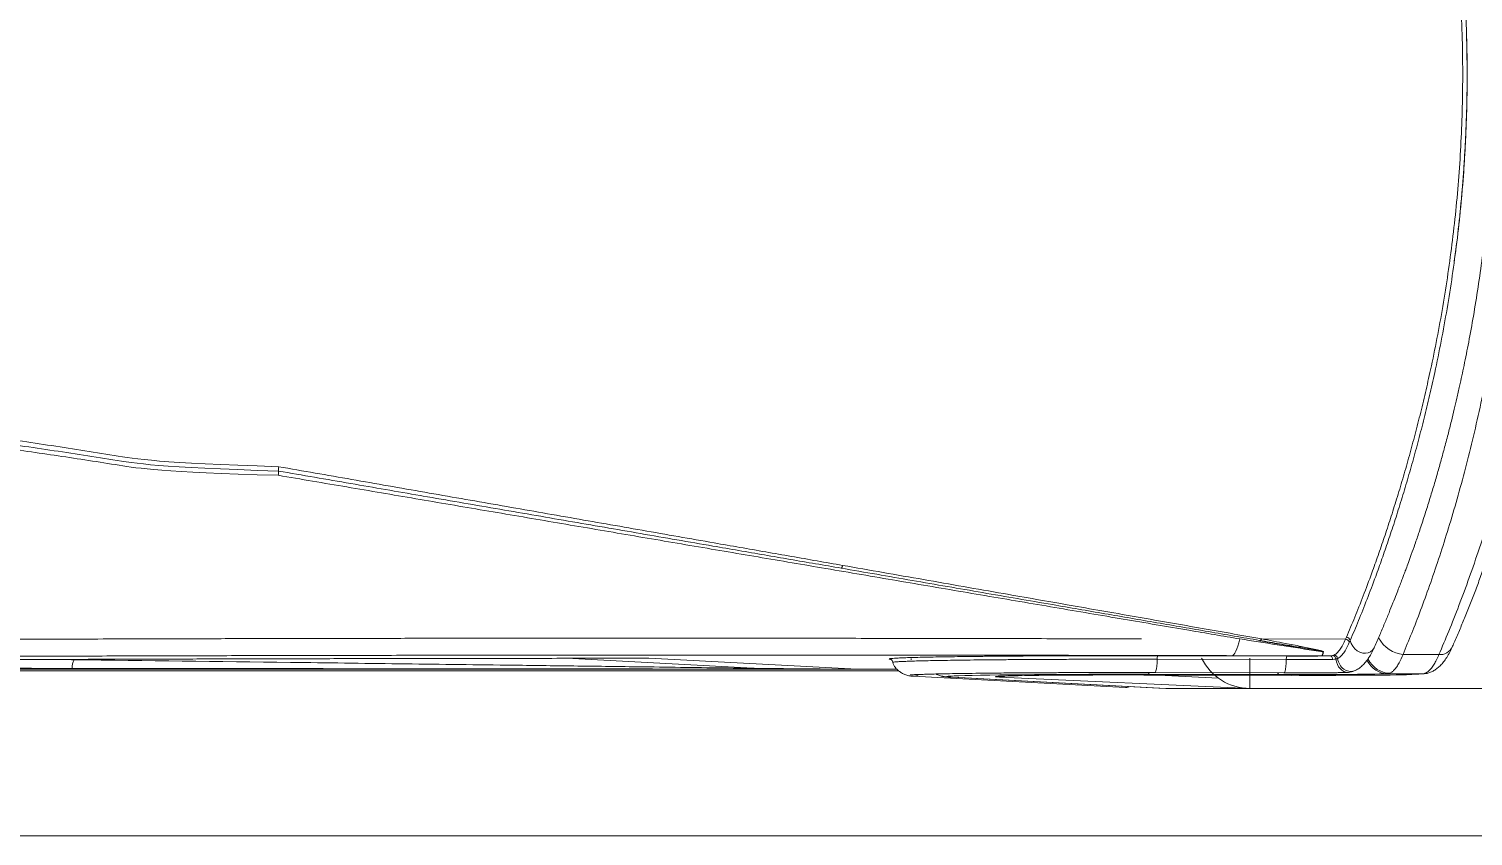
# Model space of a CAD drawing. Header units: inches. Extents: x 102655 to 148943, y 72248 to 114419.
# Drawn here: x 132857 to 133445, y 99113 to 99441 of the extents above; entities that cross this region are included whole.
import ezdxf

# ---------------------------------------------------------------- set-up
doc = ezdxf.new("R2010")
doc.units = ezdxf.units.IN
doc.layers.add('ceiling dim', color=8, linetype='Continuous', lineweight=5)
doc.layers.add('Furnitureee', color=8, linetype='Continuous', lineweight=5)
doc.layers.add('WALL-GNRL', color=8, linetype='Continuous')

# ---------------------------------------------------------------- blocks, each defined once
blk = doc.blocks.new('A$Caba3f22f')
at = {"color": 8}
for p, q in [((23185.68, 4936.39, 0.03), (23185.75, 4936.55, 0.03)), ((23185.75, 4936.55, 0.03), (23185.83, 4936.75, 0.03)), ((23185.83, 4936.75, 0.03), (23185.91, 4936.99, 0.03)), ((23185.91, 4936.99, 0.03), (23185.99, 4937.25, 0.03)), ((23185.39, 4936.12, 0.03), (23185.46, 4936.12, 0.03)), ((23185.46, 4936.12, 0.03), (23185.53, 4936.17, 0.03)), ((23185.53, 4936.17, 0.03), (23185.6, 4936.26, 0.03)), ((23185.6, 4936.26, 0.03), (23185.68, 4936.39, 0.03)), ((23347.38, 4905.77, 0.03), (23347.75, 4907.31, 0.03)), ((23390.88, 4907.22, 0.03), (23356.7, 4907.34, 0.03)), ((23391.23, 4908.04, 0.03), (23390.88, 4907.22, 0.03)), ((23345.36, 4900.98, 0.03), (23345.78, 4901.54, 0.03)), ((23345.78, 4901.54, 0.03), (23346.19, 4902.3, 0.03)), ((23346.19, 4902.3, 0.03), (23346.6, 4903.26, 0.03)), ((23346.6, 4903.26, 0.03), (23346.99, 4904.42, 0.03)), ((23346.99, 4904.42, 0.03), (23347.38, 4905.77, 0.03)), ((23392.4, 4905.85, 0.03), (23392.75, 4906.67, 0.03)), ((23392.75, 4906.67, 0.03), (23393.18, 4905.44, 0.03)), ((23393.18, 4905.44, 0.03), (23393.83, 4904.31, 0.03)), ((23393.83, 4904.31, 0.03), (23394.67, 4903.31, 0.03)), ((23394.67, 4903.31, 0.03), (23395.66, 4902.49, 0.03)), ((23395.66, 4902.49, 0.03), (23396.75, 4901.9, 0.03)), ((23396.75, 4901.9, 0.03), (23397.89, 4901.55, 0.03)), ((23397.89, 4901.55, 0.03), (23399.02, 4901.47, 0.03)), ((23399.02, 4901.47, 0.03), (23400.11, 4901.66, 0.03)), ((23400.11, 4901.66, 0.03), (23401.08, 4902.11, 0.03)), ((23401.08, 4902.11, 0.03), (23401.91, 4902.8, 0.03)), ((23401.91, 4902.8, 0.03), (23402.54, 4903.7, 0.03)), ((23402.54, 4903.7, 0.03), (23402.71, 4904.04, 0.03)), ((23152.01, 4895.32, 0.03), (23073.53, 4899.41, 0.03)), ((23098.59, 4899.42, 0.03), (23098.2, 4899.43, 0.03)), ((23107.08, 4899.43, 0.03), (23191.96, 4895, 0.03)), ((23205.16, 4899.11, 0.03), (23205.48, 4899.04, 0.03)), ((23206.47, 4897.73, 0.03), (23206.49, 4897.75, 0.03)), ((23313.96, 4896.26, 0.03), (23313.81, 4895.17, 0.03)), ((23314.07, 4897.56, 0.03), (23313.96, 4896.26, 0.03)), ((23314.14, 4899.01, 0.03), (23314.07, 4897.56, 0.03)), ((23314.14, 4899.01, 0.03), (23366.72, 4898.88, 0.03)), ((23366.97, 4900.32, 0.03), (23314.39, 4900.45, 0.03)), ((23344.51, 4900.49, 0.03), (23344.94, 4900.63, 0.03)), ((23344.94, 4900.63, 0.03), (23345.36, 4900.98, 0.03)), ((23351.9, 4899.44, 0.03), (23351.9, 4887.16, 0.03)), ((23366.54, 4896.13, 0.03), (23366.39, 4895.03, 0.03)), ((23366.65, 4897.43, 0.03), (23366.54, 4896.13, 0.03)), ((23366.72, 4898.88, 0.03), (23366.65, 4897.43, 0.03)), ((23381.1, 4900.44, 0.03), (23384.51, 4900.43, 0.03)), ((23385.6, 4900.54, 0.03), (23384.51, 4900.43, 0.03)), ((22633.87, 4894.38, 0.03), (23208.71, 4894.35, 0.03)), ((23151.18, 4895, 0.03), (23186.55, 4895, 0.03)), ((23186.55, 4895, 0.03), (23191.6, 4895, 0.03)), ((23207.82, 4895, 0.03), (23208.17, 4895, 0.03)), ((23301.24, 4887.6, 0.03), (23214.52, 4892.12, 0.03)), ((23317.35, 4887.17, 0.03), (23230.27, 4891.71, 0.03)), ((23230.27, 4891.71, 0.03), (23230.73, 4891.7, 0.03)), ((23317.84, 4887.16, 0.03), (23230.73, 4891.7, 0.03)), ((23249.85, 4891.77, 0.03), (23351.9, 4887.16, 0.03)), ((23310.63, 4893.1, 0.03), (23310.33, 4892.91, 0.03)), ((23310.33, 4892.91, 0.03), (23362.91, 4892.78, 0.03)), ((23310.89, 4893.54, 0.03), (23310.63, 4893.1, 0.03)), ((23365.77, 4893.47, 0.03), (23313.19, 4893.61, 0.03)), ((23313.21, 4893.61, 0.03), (23313.19, 4893.61, 0.03)), ((23313.42, 4893.8, 0.03), (23313.21, 4893.61, 0.03)), ((23313.63, 4894.33, 0.03), (23313.42, 4893.8, 0.03)), ((23313.81, 4895.17, 0.03), (23313.63, 4894.33, 0.03)), ((23339.1, 4891.3, 0.03), (23314.68, 4892.61, 0.03)), ((23365.79, 4893.47, 0.03), (23365.78, 4893.47, 0.03)), ((23366, 4893.67, 0.03), (23365.79, 4893.47, 0.03)), ((23366.21, 4894.2, 0.03), (23366, 4893.67, 0.03)), ((23366.39, 4895.03, 0.03), (23366.21, 4894.2, 0.03)), ((23407.85, 4893.13, 0.03), (23408.72, 4893.3, 0.03)), ((23414.18, 4892.66, 0.03), (23413.81, 4892.65, 0.03)), ((23422.53, 4893.09, 0.03), (23422.06, 4893.07, 0.03)), ((23422.26, 4893.09, 0.03), (23422.53, 4893.09, 0.03)), ((23351.9, 4887.16, 0.03), (23317.84, 4887.16, 0.03)), ((23351.9, 4887.16, 0.03), (24646.87, 4887.09, 0.03)), ((26279.98, 4827.03, 0.03), (21479.98, 4827.27, 0.03))]:
    blk.add_line(p, q, dxfattribs=at)
for centre, major_axis, ratio, start_param, end_param in [((22947.54, 4975.48, 0.03), (0, -10.58), 0.814572, 1.42366, 1.587189), ((22964.46, 4975.94, 0.03), (0, -10.2), 0.814572, 4.564259, 4.739632), ((23355.82, 4907.93, 0.03), (0, -1.23), 0.814572, 0.028329, 1.070106), ((23390.8, 4905.13, 0.03), (0, -2.1), 0.814572, 1.92438, 3.089693), ((23391.14, 4905.94, 0.03), (0, -2.11), 0.814572, 1.922764, 3.085769), ((23415.04, 4917.28, 0.03), (0, -16.3), 0.814572, -0.949223, -0.058244), ((23372.02, 4905.18, 0.03), (0, -1.26), 0.814572, -0.082351, 0.750254), ((23381.8, 4906.7, 0.03), (0, -4.66), 0.814572, -0.03319, 0.031621), ((23429.55, 4907.94, 0.03), (0, -7.04), 0.814572, -0.113166, 1.035218), ((22877.43, 4895.34, 0.03), (0, -6.6), 0.814572, 4.151045, 4.71699), ((22881.21, 4895.29, 0.03), (0, -11.23), 0.814572, 4.710978, 4.737274), ((23152.13, 4892.87, 0.03), (0, -2.46), 0.814572, 3.205406, 3.638343), ((23315.95, 4899.29, 0.03), (0, -2.24), 0.814572, 4.167311, 4.838463), ((23351.9, 4909.09, 0.03), (0, -21.93), 0.997481, -1.117216, 0), ((23368.53, 4899.16, 0.03), (0, -2.24), 0.814572, 4.167311, 4.838463), ((23384.41, 4898.81, 0.03), (0, -1.62), 0.814572, 1.689595, 3.065236), ((23385.52, 4898.78, 0.03), (0, -1.77), 0.814572, 1.754128, 3.090807), ((23386.19, 4898.93, 0.03), (0, -1.82), 0.814572, 1.79809, 3.108329), ((23392.04, 4900, 0.03), (0, -6.33), 0.814572, -1.4284, 0.001145), ((23392.92, 4900.68, 0.03), (0, -6.62), 0.814572, -1.367461, 0.280119), ((23408, 4905.66, 0.03), (0, -12.52), 0.814572, -0.972093, -0.014834), ((23408.92, 4906.44, 0.03), (0, -13.14), 0.814572, -0.986613, -0.019279), ((23151.27, 4895.03, 0.03), (0, -0.113), 0.814572, -1.54584, -1.326597), ((23214.74, 4898.46, 0.03), (0, -6.35), 0.814572, -0.043094, 0.435405), ((23249.82, 4904.52, 0.03), (0, -12.75), 0.814572, 0.0031, 0.267984), ((23362.51, 4894.01, 0.03), (0, -1.33), 0.814572, 0.382716, 1.159576)]:
    blk.add_ellipse(centre, major_axis=major_axis, ratio=ratio, start_param=start_param, end_param=end_param, dxfattribs=at)
at = {"color": 8, "extrusion": (0, 0, -1)}
for centre, major_axis, ratio, start_param, end_param in [((23298.2, 4891.95, 0.03), (69.85, 0), 0.01395, 2.879793, 3.52036), ((23298.2, 4891.95, 0.03), (69.85, 0), 0.01395, 3.52036, 4.886922), ((23298.2, 4891.94, 0.03), (49.92, 0), 0.013951, 2.890786, 3.504905), ((23298.2, 4891.94, 0.03), (-49.92, 0), 0.013951, 0.363312, 1.701126), ((23154.02, 4876.6, 0.03), (1159.32, -0.06), 0.013951, -1.440467, -1.384327), ((23369.93, 4893.33, 0.03), (-40.44, 0), 0.01395, 3.496874, 4.886922), ((23378.97, 4893.23, 0.03), (54.06, 0), 0.013951, 0.870405, 1.757265), ((23850.86, 4891.22, 0.03), (-448.5, 0.02), 0.01395, 0.226436, 0.260715), ((23850.86, 4891.22, 0.03), (448.5, -0.02), 0.01395, 3.402307, 3.436891), ((23850.86, 4891.22, 0.03), (-448.5, 0.02), 0.01395, 0.295298, 0.298989), ((23301.48, 4894.36, 0.03), (0.06, -6.77), 0.843231, -0.300595, 0.051117)]:
    blk.add_ellipse(centre, major_axis=major_axis, ratio=ratio, start_param=start_param, end_param=end_param, dxfattribs=at)
at = {"color": 8}
for points, knots in [([(23414.27, 4901.01, 0.03), (23415.44, 4903.83, 0.03), (23417.8, 4909.48, 0.03), (23421.43, 4918.89, 0.03), (23425.1, 4928.93, 0.03), (23428.76, 4939.63, 0.03), (23432.37, 4950.92, 0.03), (23435.91, 4962.77, 0.03), (23439.33, 4975.18, 0.03), (23442.6, 4988.12, 0.03), (23445.7, 5001.55, 0.03), (23448.58, 5015.42, 0.03), (23451.22, 5029.65, 0.03), (23453.57, 5044.24, 0.03), (23455.61, 5059.16, 0.03), (23457.31, 5074.38, 0.03), (23458.66, 5089.83, 0.03), (23459.65, 5105.46, 0.03), (23460.27, 5121.16, 0.03), (23460.49, 5137.66, 0.03), (23460.24, 5154.93, 0.03), (23459.46, 5172.92, 0.03), (23458.19, 5190.75, 0.03), (23456.45, 5208.33, 0.03), (23454.26, 5225.55, 0.03), (23451.64, 5242.34, 0.03), (23448.66, 5258.67, 0.03), (23445.35, 5274.5, 0.03), (23441.77, 5289.75, 0.03), (23438.02, 5304.14, 0.03), (23434.14, 5317.67, 0.03), (23430.21, 5330.35, 0.03), (23426.19, 5342.33, 0.03), (23422.17, 5353.54, 0.03), (23418.17, 5363.98, 0.03), (23415.58, 5370.21, 0.03), (23414.29, 5373.31, 0.03)], [0, 0, 0, 0, 0.027669, 0.055426, 0.08323, 0.111036, 0.1388, 0.166473, 0.194129, 0.221872, 0.249658, 0.277443, 0.305181, 0.332833, 0.360542, 0.388346, 0.416198, 0.444047, 0.471846, 0.499551, 0.531307, 0.56317, 0.595073, 0.626941, 0.6587, 0.690342, 0.722082, 0.753858, 0.785603, 0.817249, 0.847613, 0.878095, 0.908634, 0.939169, 0.969642, 1, 1, 1, 1]), ([(23428.93, 5373.37, 0.03), (23430.14, 5370.55, 0.03), (23432.56, 5364.9, 0.03), (23436.3, 5355.51, 0.03), (23440.08, 5345.49, 0.03), (23443.85, 5334.81, 0.03), (23447.59, 5323.54, 0.03), (23451.25, 5311.72, 0.03), (23454.78, 5299.34, 0.03), (23458.18, 5286.43, 0.03), (23461.39, 5273.03, 0.03), (23464.38, 5259.19, 0.03), (23467.12, 5244.98, 0.03), (23469.57, 5230.42, 0.03), (23471.69, 5215.51, 0.03), (23473.47, 5200.29, 0.03), (23474.89, 5184.83, 0.03), (23475.93, 5169.2, 0.03), (23476.58, 5153.48, 0.03), (23476.8, 5137.98, 0.03), (23476.62, 5122.73, 0.03), (23476.06, 5107.74, 0.03), (23475.14, 5092.83, 0.03), (23473.87, 5078.05, 0.03), (23472.28, 5063.49, 0.03), (23470.23, 5048.24, 0.03), (23467.67, 5032.41, 0.03), (23464.58, 5016.09, 0.03), (23461.16, 5000.27, 0.03), (23457.46, 4985.04, 0.03), (23453.57, 4970.61, 0.03), (23449.54, 4957.01, 0.03), (23445.44, 4944.23, 0.03), (23441.26, 4932.15, 0.03), (23437.08, 4920.86, 0.03), (23432.92, 4910.34, 0.03), (23430.24, 4904.07, 0.03), (23428.91, 4900.95, 0.03)], [0, 0, 0, 0, 0.027622, 0.055331, 0.083087, 0.110847, 0.138564, 0.16619, 0.193794, 0.221485, 0.249219, 0.276951, 0.304637, 0.332237, 0.359951, 0.38776, 0.415618, 0.443472, 0.471276, 0.498985, 0.525394, 0.551884, 0.578419, 0.604955, 0.631451, 0.657862, 0.689438, 0.721112, 0.752821, 0.7845, 0.81608, 0.846637, 0.877315, 0.908051, 0.938783, 0.96945, 1, 1, 1, 1]), ([(23391.26, 5366.28, 0.03), (23392, 5364.54, 0.03), (23393.72, 5360.48, 0.03), (23396.5, 5353.61, 0.03), (23399.56, 5345.65, 0.03), (23402.4, 5337.94, 0.03), (23404.97, 5330.62, 0.03), (23407.29, 5323.8, 0.03), (23409.6, 5316.75, 0.03), (23411.88, 5309.49, 0.03), (23414.39, 5301.16, 0.03), (23417.08, 5291.71, 0.03), (23419.93, 5281.04, 0.03), (23422.43, 5270.96, 0.03), (23424.6, 5261.59, 0.03), (23426.66, 5252.03, 0.03), (23428.79, 5241.29, 0.03), (23430.92, 5229.32, 0.03), (23432.95, 5216.25, 0.03), (23434.81, 5202.06, 0.03), (23436.4, 5186.72, 0.03), (23437.59, 5171.19, 0.03), (23438.35, 5155.54, 0.03), (23438.65, 5140.33, 0.03), (23438.52, 5125.63, 0.03), (23438.04, 5111.46, 0.03), (23437.19, 5097.37, 0.03), (23436, 5083.41, 0.03), (23434.48, 5069.61, 0.03), (23432.64, 5056.02, 0.03), (23430.52, 5042.68, 0.03), (23428.14, 5029.61, 0.03), (23425.74, 5017.92, 0.03), (23423.41, 5007.56, 0.03), (23421.21, 4998.44, 0.03), (23418.93, 4989.54, 0.03), (23416.57, 4980.87, 0.03), (23414.15, 4972.43, 0.03), (23411.68, 4964.24, 0.03), (23409.17, 4956.3, 0.03), (23406.64, 4948.63, 0.03), (23404.1, 4941.24, 0.03), (23401.24, 4933.24, 0.03), (23398.06, 4924.78, 0.03), (23394.6, 4916.01, 0.03), (23392.36, 4910.7, 0.03), (23391.23, 4908.04, 0.03)], [0, 0, 0, 0, 0.01758, 0.041092, 0.064617, 0.088129, 0.105721, 0.123313, 0.140905, 0.158497, 0.176078, 0.199586, 0.223108, 0.246616, 0.264208, 0.281799, 0.305311, 0.328837, 0.352348, 0.380854, 0.40944, 0.438052, 0.466634, 0.495135, 0.520924, 0.546733, 0.572522, 0.598306, 0.624111, 0.649896, 0.675675, 0.701472, 0.727252, 0.74653, 0.765808, 0.785086, 0.804364, 0.823627, 0.842905, 0.862183, 0.881462, 0.90074, 0.920003, 0.946662, 0.973341, 1, 1, 1, 1]), ([(23402.73, 5370.28, 0.03), (23403.45, 5368.6, 0.03), (23404.82, 5365.44, 0.03), (23406.82, 5360.68, 0.03), (23408.59, 5356.37, 0.03), (23410.13, 5352.55, 0.03), (23411.38, 5349.4, 0.03), (23412.34, 5346.93, 0.03), (23413.04, 5345.13, 0.03), (23413.55, 5343.78, 0.03), (23413.98, 5342.67, 0.03), (23414.41, 5341.53, 0.03), (23414.9, 5340.23, 0.03), (23415.64, 5338.24, 0.03), (23416.67, 5335.43, 0.03), (23418, 5331.75, 0.03), (23419.77, 5326.7, 0.03), (23421.93, 5320.34, 0.03), (23424.42, 5312.61, 0.03), (23426.87, 5304.6, 0.03), (23429.2, 5296.56, 0.03), (23431.33, 5288.76, 0.03), (23433.28, 5281.23, 0.03), (23435.17, 5273.56, 0.03), (23437.28, 5264.47, 0.03), (23439.57, 5253.83, 0.03), (23441.93, 5241.65, 0.03), (23444.1, 5229.06, 0.03), (23446.01, 5216.25, 0.03), (23447.54, 5204.14, 0.03), (23448.72, 5192.96, 0.03), (23449.61, 5182.84, 0.03), (23450.3, 5173.19, 0.03), (23450.81, 5163.74, 0.03), (23451.18, 5154.14, 0.03), (23451.4, 5144.05, 0.03), (23451.43, 5133.34, 0.03), (23451.24, 5122.06, 0.03), (23450.81, 5110.38, 0.03), (23450.13, 5098.47, 0.03), (23449.2, 5086.51, 0.03), (23448.02, 5074.52, 0.03), (23446.59, 5062.49, 0.03), (23444.9, 5050.54, 0.03), (23443.05, 5039.06, 0.03), (23441.11, 5028.42, 0.03), (23439.22, 5018.93, 0.03), (23437.59, 5011.35, 0.03), (23436.24, 5005.43, 0.03), (23435.12, 5000.67, 0.03), (23433.93, 4995.75, 0.03), (23432.56, 4990.35, 0.03), (23431.12, 4984.88, 0.03), (23429.63, 4979.42, 0.03), (23428.11, 4974.06, 0.03), (23426.45, 4968.41, 0.03), (23424.66, 4962.57, 0.03), (23422.78, 4956.65, 0.03), (23420.92, 4951.05, 0.03), (23419.21, 4946.05, 0.03), (23417.75, 4941.92, 0.03), (23416.55, 4938.61, 0.03), (23415.74, 4936.4, 0.03), (23415.18, 4934.9, 0.03), (23414.75, 4933.74, 0.03), (23414.17, 4932.22, 0.03), (23413.45, 4930.31, 0.03), (23412.57, 4928.04, 0.03), (23411.47, 4925.2, 0.03), (23410.11, 4921.78, 0.03), (23408.5, 4917.78, 0.03), (23406.7, 4913.41, 0.03), (23404.73, 4908.74, 0.03), (23403.4, 4905.66, 0.03), (23402.71, 4904.04, 0.03)], [0, 0, 0, 0, 0.01681, 0.031817, 0.044971, 0.056233, 0.065558, 0.072112, 0.077136, 0.080633, 0.083299, 0.086394, 0.089941, 0.093941, 0.102445, 0.112392, 0.122715, 0.141167, 0.159665, 0.178162, 0.196775, 0.213774, 0.229237, 0.244998, 0.261883, 0.285172, 0.309042, 0.333415, 0.357558, 0.381265, 0.40053, 0.418838, 0.436165, 0.452603, 0.469503, 0.487429, 0.506412, 0.526491, 0.547503, 0.568817, 0.590355, 0.612156, 0.634265, 0.656732, 0.679071, 0.699683, 0.718436, 0.735173, 0.745288, 0.754576, 0.764605, 0.776022, 0.788827, 0.799869, 0.811782, 0.82458, 0.838279, 0.852327, 0.866691, 0.879206, 0.889795, 0.898441, 0.905152, 0.907441, 0.910471, 0.914598, 0.919819, 0.92613, 0.933522, 0.94381, 0.955626, 0.968948, 0.98375, 1, 1, 1, 1]), ([(23434.5, 5369.97, 0.03), (23434.59, 5369.76, 0.03), (23435.37, 5368.03, 0.03), (23436.85, 5364.56, 0.03), (23438.94, 5359.55, 0.03), (23441.06, 5354.3, 0.03), (23443.2, 5348.85, 0.03), (23445.34, 5343.17, 0.03), (23447.49, 5337.28, 0.03), (23449.64, 5331.17, 0.03), (23451.78, 5324.84, 0.03), (23453.91, 5318.29, 0.03), (23456.02, 5311.53, 0.03), (23458.11, 5304.57, 0.03), (23460.15, 5297.42, 0.03), (23462.14, 5290.13, 0.03), (23464.07, 5282.7, 0.03), (23465.93, 5275.14, 0.03), (23467.71, 5267.45, 0.03), (23469.41, 5259.64, 0.03), (23471.03, 5251.69, 0.03), (23472.57, 5243.62, 0.03), (23474.01, 5235.43, 0.03), (23475.35, 5227.12, 0.03), (23476.58, 5218.73, 0.03), (23477.7, 5210.29, 0.03), (23478.7, 5201.82, 0.03), (23479.58, 5193.32, 0.03), (23480.33, 5184.8, 0.03), (23480.97, 5176.25, 0.03), (23481.48, 5167.65, 0.03), (23481.86, 5159.02, 0.03), (23482.12, 5150.35, 0.03), (23482.25, 5141.64, 0.03), (23482.26, 5132.92, 0.03), (23482.13, 5124.22, 0.03), (23481.87, 5115.56, 0.03), (23481.49, 5106.95, 0.03), (23480.98, 5098.37, 0.03), (23480.35, 5089.83, 0.03), (23479.6, 5081.33, 0.03), (23478.73, 5072.87, 0.03), (23477.74, 5064.45, 0.03), (23476.64, 5056.06, 0.03), (23475.42, 5047.72, 0.03), (23474.09, 5039.45, 0.03), (23472.66, 5031.29, 0.03), (23471.14, 5023.24, 0.03), (23469.53, 5015.31, 0.03), (23467.84, 5007.5, 0.03), (23466.06, 4999.82, 0.03), (23464.22, 4992.27, 0.03), (23462.3, 4984.85, 0.03), (23460.32, 4977.57, 0.03), (23458.29, 4970.43, 0.03), (23456.21, 4963.45, 0.03), (23454.1, 4956.66, 0.03), (23451.96, 4950.07, 0.03), (23449.81, 4943.69, 0.03), (23447.65, 4937.54, 0.03), (23445.5, 4931.62, 0.03), (23443.35, 4925.91, 0.03), (23441.21, 4920.42, 0.03), (23439.08, 4915.14, 0.03), (23436.97, 4910.1, 0.03), (23435.43, 4906.5, 0.03), (23434.61, 4904.65, 0.03), (23434.48, 4904.35, 0.03)], [0, 0, 0, 0, 0.002148, 0.017843, 0.033537, 0.049211, 0.064896, 0.080599, 0.096335, 0.112116, 0.127955, 0.143864, 0.159855, 0.175936, 0.192038, 0.208077, 0.224053, 0.239981, 0.255876, 0.271753, 0.287626, 0.303511, 0.319417, 0.335362, 0.351296, 0.367125, 0.382849, 0.398492, 0.414078, 0.429629, 0.445168, 0.460719, 0.476298, 0.491927, 0.507612, 0.523237, 0.538787, 0.554309, 0.56982, 0.585339, 0.600879, 0.616459, 0.632097, 0.647811, 0.663621, 0.679479, 0.695311, 0.711141, 0.726973, 0.742816, 0.758677, 0.774567, 0.790494, 0.806466, 0.822494, 0.838548, 0.854577, 0.870582, 0.886489, 0.902319, 0.918093, 0.933832, 0.949557, 0.96529, 0.981047, 0.996832, 1, 1, 1, 1]), ([(23435.15, 5061.1, 0.03), (23435.51, 5063.69, 0.03), (23436.53, 5070.99, 0.03), (23437.83, 5083.2, 0.03), (23439.05, 5097.59, 0.03), (23439.89, 5111.9, 0.03), (23440.33, 5125.25, 0.03), (23440.45, 5137.77, 0.03), (23440.31, 5149.66, 0.03), (23439.9, 5162.04, 0.03), (23439.18, 5174.88, 0.03), (23438.03, 5189.2, 0.03), (23436.7, 5202.17, 0.03), (23435.53, 5210.53, 0.03), (23435.12, 5213.44, 0.03)], [0, 0, 0, 0, 0.052699, 0.149098, 0.243259, 0.336446, 0.428554, 0.50213, 0.578769, 0.658734, 0.742214, 0.829347, 0.940542, 1, 1, 1, 1]), ([(23425.09, 5006.38, 0.03), (23425.8, 5009.49, 0.03), (23427.46, 5016.77, 0.03), (23429.86, 5028.56, 0.03), (23432.27, 5041.72, 0.03), (23434.4, 5055.19, 0.03), (23436.25, 5068.9, 0.03), (23437.78, 5082.84, 0.03), (23438.98, 5096.94, 0.03), (23439.83, 5111.18, 0.03), (23440.31, 5125.5, 0.03), (23440.46, 5140.28, 0.03), (23440.21, 5150.24, 0.03), (23440.07, 5155.43, 0.03)], [0, 0, 0, 0, 0.068871, 0.161065, 0.253323, 0.345514, 0.437825, 0.530204, 0.622512, 0.714892, 0.807345, 0.899724, 1, 1, 1, 1]), ([(22956.24, 4977.44, 0.03), (22907.21, 4978.99, 0.03), (22889.14, 4982.08, 0.03), (22862.06, 4986.31, 0.03), (22835.04, 4990.24, 0.03), (22807.96, 4993.86, 0.03), (22780.85, 4997.17, 0.03), (22753.73, 5000.16, 0.03), (22726.75, 5002.82, 0.03), (22699.44, 5005.2, 0.03), (22671.8, 5007.29, 0.03), (22648.52, 5008.78, 0.03), (22634.66, 5009.53, 0.03), (22630.05, 5009.77, 0.03)], [0, 0, 0, 0, 0.092952, 0.185953, 0.278959, 0.371918, 0.466366, 0.560859, 0.655354, 0.749807, 0.849849, 0.949983, 1, 1, 1, 1]), ([(22630.8, 5007.51, 0.03), (22635.41, 5007.27, 0.03), (22649.21, 5006.54, 0.03), (22672.43, 5005.06, 0.03), (22699.86, 5003.01, 0.03), (22726.83, 5000.69, 0.03), (22753.3, 4998.11, 0.03), (22779.92, 4995.22, 0.03), (22806.8, 4992, 0.03), (22833.93, 4988.44, 0.03), (22861.29, 4984.52, 0.03), (22888.71, 4980.3, 0.03), (22907.01, 4977.21, 0.03), (22956.16, 4975.66, 0.03)], [0, 0, 0, 0, 0.050033, 0.150101, 0.250259, 0.34325, 0.436281, 0.529309, 0.622296, 0.7167, 0.811153, 0.905602, 1, 1, 1, 1]), ([(22631.54, 5005.33, 0.03), (22639.08, 5004.93, 0.03), (22654.15, 5004.12, 0.03), (22676.99, 5002.62, 0.03), (22699.97, 5000.91, 0.03), (22723.1, 4998.96, 0.03), (22746.36, 4996.77, 0.03), (22769.76, 4994.35, 0.03), (22793.25, 4991.68, 0.03), (22817.19, 4988.73, 0.03), (22841.57, 4985.48, 0.03), (22866.36, 4981.91, 0.03), (22891.2, 4978.09, 0.03), (22907.78, 4975.32, 0.03), (22956.06, 4973.93, 0.03)], [0, 0, 0, 0, 0.08209, 0.164206, 0.24632, 0.328408, 0.410513, 0.492647, 0.574778, 0.656881, 0.742644, 0.828444, 0.914241, 1, 1, 1, 1]), ([(23392.75, 4906.67, 0.03), (23393.88, 4909.32, 0.03), (23396.13, 4914.64, 0.03), (23399.61, 4923.4, 0.03), (23402.81, 4931.84, 0.03), (23405.69, 4939.84, 0.03), (23408.24, 4947.22, 0.03), (23410.79, 4954.89, 0.03), (23413.31, 4962.84, 0.03), (23415.8, 4971.06, 0.03), (23418.23, 4979.53, 0.03), (23420.6, 4988.24, 0.03), (23422.9, 4997.17, 0.03), (23424.36, 5003.31, 0.03), (23425.09, 5006.38, 0.03)], [0, 0, 0, 0, 0.105014, 0.2101031, 0.3151184, 0.3910561, 0.4670923, 0.5431285, 0.6192235, 0.6953188, 0.7714015, 0.8475822, 0.9237629, 1, 1, 1, 1]), ([(22956.06, 4973.93, 0.03), (22965.39, 4972.35, 0.03), (22984.05, 4969.17, 0.03), (23012.06, 4964.41, 0.03), (23040.05, 4959.64, 0.03), (23068.02, 4954.88, 0.03), (23095.94, 4950.13, 0.03), (23123.79, 4945.39, 0.03), (23151.55, 4940.67, 0.03), (23179.66, 4935.89, 0.03), (23208.11, 4931.05, 0.03), (23236.85, 4926.16, 0.03), (23265.37, 4921.32, 0.03), (23286.47, 4917.73, 0.03), (23307.05, 4914.23, 0.03), (23325.19, 4911.15, 0.03), (23340.87, 4908.48, 0.03), (23347.75, 4907.31, 0.03)], [0, 0, 0, 0, 0.070103, 0.140232, 0.21036, 0.280462, 0.350576, 0.420718, 0.490859, 0.560972, 0.634752, 0.708569, 0.782383, 0.856158, 0.873866, 0.944704, 1, 1, 1, 1]), ([(22956.16, 4975.66, 0.03), (22965.97, 4973.97, 0.03), (22985.21, 4970.65, 0.03), (23004.47, 4967.33, 0.03), (23013.91, 4965.7, 0.03)], [0, 0, 0, 0, 0.509877, 1, 1, 1, 1]), ([(23185.99, 4937.25, 0.03), (23182.51, 4937.86, 0.03), (23172.09, 4939.69, 0.03), (23154.65, 4942.74, 0.03), (23130.91, 4946.9, 0.03), (23104.34, 4951.55, 0.03), (23074.93, 4956.69, 0.03), (23045.38, 4961.86, 0.03), (23015.72, 4967.05, 0.03), (22985.97, 4972.25, 0.03), (22966.15, 4975.71, 0.03), (22956.24, 4977.44, 0.03)], [0, 0, 0, 0, 0.045928, 0.13779, 0.229696, 0.35758, 0.485492, 0.613378, 0.742243, 0.871134, 1, 1, 1, 1]), ([(23013.91, 4965.7, 0.03), (23014.29, 4965.63, 0.03), (23024.49, 4963.88, 0.03), (23044.58, 4960.41, 0.03), (23074.13, 4955.31, 0.03), (23103.7, 4950.21, 0.03), (23130.36, 4945.61, 0.03), (23154.12, 4941.51, 0.03), (23171.52, 4938.51, 0.03), (23181.93, 4936.71, 0.03), (23185.39, 4936.12, 0.03)], [0, 0, 0, 0, 0.006648, 0.177374, 0.349376, 0.521414, 0.693414, 0.816028, 0.938698, 1, 1, 1, 1]), ([(23356.7, 4907.34, 0.03), (23348.12, 4908.84, 0.03), (23330.96, 4911.85, 0.03), (23304.77, 4916.44, 0.03), (23278.3, 4921.08, 0.03), (23255.07, 4925.15, 0.03), (23235.25, 4928.62, 0.03), (23218.9, 4931.49, 0.03), (23202.49, 4934.36, 0.03), (23191.49, 4936.29, 0.03), (23185.99, 4937.25, 0.03)], [0, 0, 0, 0, 0.155369, 0.31074, 0.466757, 0.622776, 0.717021, 0.811266, 0.905633, 1, 1, 1, 1]), ([(23185.39, 4936.12, 0.03), (23195.04, 4934.45, 0.03), (23214.32, 4931.12, 0.03), (23243, 4926.17, 0.03), (23269.17, 4921.66, 0.03), (23292.83, 4917.57, 0.03), (23314.04, 4913.91, 0.03), (23335.08, 4910.28, 0.03), (23348.93, 4907.89, 0.03), (23355.85, 4906.7, 0.03)], [0, 0, 0, 0, 0.165848, 0.331735, 0.497578, 0.623165, 0.748794, 0.874418, 1, 1, 1, 1]), ([(23307.75, 4907.31, 0.03), (23296.32, 4907.35, 0.03), (23273.46, 4907.41, 0.03), (23238.98, 4907.48, 0.03), (23204.39, 4907.54, 0.03), (23171.91, 4907.58, 0.03), (23141.56, 4907.6, 0.03), (23113.38, 4907.61, 0.03), (23085.19, 4907.61, 0.03), (23057.01, 4907.6, 0.03), (23029.52, 4907.58, 0.03), (23002.74, 4907.55, 0.03), (22976.66, 4907.51, 0.03), (22950.61, 4907.46, 0.03), (22922.02, 4907.39, 0.03), (22890.93, 4907.31, 0.03), (22857.42, 4907.2, 0.03), (22824.1, 4907.08, 0.03), (22790.88, 4906.94, 0.03), (22757.76, 4906.79, 0.03), (22724.79, 4906.62, 0.03), (22692.12, 4906.43, 0.03), (22670.63, 4906.29, 0.03), (22659.89, 4906.23, 0.03)], [0, 0, 0, 0, 0.052653, 0.105328, 0.158003, 0.210656, 0.253361, 0.296085, 0.338814, 0.381537, 0.424242, 0.463934, 0.503625, 0.543394, 0.583162, 0.634909, 0.686677, 0.738445, 0.790192, 0.842633, 0.895096, 0.947559, 1, 1, 1, 1]), ([(23381.68, 4902.04, 0.03), (23380.43, 4902.24, 0.03), (23374.19, 4903.2, 0.03), (23362.92, 4904.95, 0.03), (23352.83, 4906.52, 0.03), (23347.75, 4907.31, 0.03)], [0, 0, 0, 0, 0.110504, 0.552519, 1, 1, 1, 1]), ([(23372.72, 4904.26, 0.03), (23370.58, 4904.67, 0.03), (23365.34, 4905.68, 0.03), (23359.91, 4906.72, 0.03), (23356.7, 4907.34, 0.03)], [0, 0, 0, 0, 0.408665, 1, 1, 1, 1]), ([(23390.88, 4907.22, 0.03), (23390.52, 4906.43, 0.03), (23389.79, 4904.83, 0.03), (23388.64, 4902.98, 0.03), (23387.45, 4901.53, 0.03), (23386.64, 4901.01, 0.03), (23386.24, 4900.75, 0.03)], [0, 0, 0, 0, 0.241763, 0.486218, 0.741514, 1, 1, 1, 1]), ([(23355.85, 4906.7, 0.03), (23358.57, 4906.23, 0.03), (23364.01, 4905.29, 0.03), (23369.29, 4904.38, 0.03), (23371.94, 4903.92, 0.03)], [0, 0, 0, 0, 0.499544, 1, 1, 1, 1]), ([(23371.94, 4903.92, 0.03), (23372.83, 4903.76, 0.03), (23374.67, 4903.45, 0.03), (23377.43, 4902.97, 0.03), (23379.71, 4902.54, 0.03), (23381.09, 4902.25, 0.03), (23381.59, 4902.1, 0.03), (23381.65, 4902.06, 0.03), (23381.68, 4902.04, 0.03)], [0, 0, 0, 0, 0.265103, 0.544504, 0.823722, 0.959465, 0.986983, 1, 1, 1, 1]), ([(23381.92, 4902.04, 0.03), (23381.92, 4902.07, 0.03), (23381.91, 4902.14, 0.03), (23381.55, 4902.35, 0.03), (23380.27, 4902.71, 0.03), (23378.11, 4903.21, 0.03), (23375.41, 4903.73, 0.03), (23373.6, 4904.08, 0.03), (23372.72, 4904.26, 0.03)], [0, 0, 0, 0, 0.019937, 0.053404, 0.194752, 0.468445, 0.742852, 1, 1, 1, 1]), ([(23381.1, 4900.44, 0.03), (23381.1, 4900.44, 0.03), (23381.12, 4900.44, 0.03), (23381.24, 4900.48, 0.03), (23381.53, 4900.73, 0.03), (23381.76, 4901.52, 0.03), (23381.92, 4902.04, 0.03)], [0, 0, 0, 0, 0.00766, 0.085244, 0.396634, 1, 1, 1, 1]), ([(23381.1, 4900.44, 0.03), (23381.1, 4900.44, 0.03), (23381.12, 4900.44, 0.03), (23381.14, 4900.45, 0.03), (23381.17, 4900.47, 0.03), (23381.24, 4900.53, 0.03), (23381.32, 4900.66, 0.03), (23381.48, 4901.05, 0.03), (23381.59, 4901.59, 0.03), (23381.68, 4902.04, 0.03)], [0, 0, 0, 0, 0.007659, 0.085231, 0.087493, 0.18705, 0.396614, 0.487659, 1, 1, 1, 1]), ([(23387.64, 4899.34, 0.03), (23387.64, 4899.34, 0.03), (23388.04, 4899.54, 0.03), (23388.87, 4900.13, 0.03), (23390.08, 4901.54, 0.03), (23391.27, 4903.43, 0.03), (23392.02, 4905.04, 0.03), (23392.4, 4905.85, 0.03)], [0, 0, 0, 0, 0.000003, 0.255101, 0.5133, 0.755333, 1, 1, 1, 1]), ([(23402.71, 4904.04, 0.03), (23402.35, 4903.29, 0.03), (23401.63, 4901.75, 0.03), (23400.44, 4899.74, 0.03), (23399.14, 4897.91, 0.03), (23397.68, 4896.35, 0.03), (23396.15, 4895.13, 0.03), (23394.98, 4894.58, 0.03), (23394.41, 4894.32, 0.03)], [0, 0, 0, 0, 0.160887, 0.328371, 0.491976, 0.658258, 0.833012, 1, 1, 1, 1]), ([(23434.46, 4904.36, 0.03), (23434.29, 4903.95, 0.03), (23433.74, 4902.67, 0.03), (23432.75, 4900.83, 0.03), (23431.5, 4898.86, 0.03), (23430.24, 4897.25, 0.03), (23428.94, 4895.92, 0.03), (23427.6, 4894.86, 0.03), (23426.22, 4894.04, 0.03), (23424.79, 4893.47, 0.03), (23423.51, 4893.15, 0.03), (23422.71, 4893.14, 0.03), (23422.41, 4893.13, 0.03)], [0, 0, 0, 0, 0.0681, 0.214138, 0.345634, 0.464927, 0.573502, 0.673756, 0.768064, 0.858403, 0.946312, 1, 1, 1, 1]), ([(22706.89, 4899.59, 0.03), (22716.42, 4899.64, 0.03), (22735.47, 4899.75, 0.03), (22764.41, 4899.89, 0.03), (22793.59, 4900.02, 0.03), (22823.01, 4900.14, 0.03), (22852.64, 4900.25, 0.03), (22882.48, 4900.35, 0.03), (22912.49, 4900.44, 0.03), (22943.11, 4900.51, 0.03), (22974.34, 4900.58, 0.03), (23006.16, 4900.64, 0.03), (23038.07, 4900.68, 0.03), (23070.77, 4900.72, 0.03), (23104.22, 4900.74, 0.03), (23138.42, 4900.75, 0.03), (23172.62, 4900.74, 0.03), (23206.95, 4900.72, 0.03), (23241.38, 4900.68, 0.03), (23275.89, 4900.64, 0.03), (23310.3, 4900.57, 0.03), (23333.11, 4900.52, 0.03), (23344.51, 4900.49, 0.03)], [0, 0, 0, 0, 0.047257, 0.094531, 0.141804, 0.189062, 0.236319, 0.283592, 0.330866, 0.378123, 0.427528, 0.476951, 0.526374, 0.575779, 0.628432, 0.681107, 0.733783, 0.786436, 0.839815, 0.893218, 0.946621, 1, 1, 1, 1]), ([(23069.61, 4899.41, 0.03), (23064.17, 4899.4, 0.03), (23053.31, 4899.39, 0.03), (23037.03, 4899.37, 0.03), (23015.36, 4899.34, 0.03), (22990.56, 4899.3, 0.03), (22962.71, 4899.24, 0.03), (22937.19, 4899.18, 0.03), (22911.78, 4899.11, 0.03), (22886.43, 4899.03, 0.03), (22861.15, 4898.95, 0.03), (22835.95, 4898.85, 0.03), (22810.9, 4898.75, 0.03), (22794.37, 4898.67, 0.03), (22786.11, 4898.63, 0.03)], [0, 0, 0, 0, 0.056329, 0.112666, 0.169002, 0.281778, 0.371136, 0.46052, 0.549903, 0.639262, 0.729434, 0.819631, 0.909828, 1, 1, 1, 1]), ([(22805.71, 4895.43, 0.03), (22807.22, 4895.4, 0.03), (22810.23, 4895.36, 0.03), (22815.21, 4895.3, 0.03), (22820.53, 4895.24, 0.03), (22826.38, 4895.19, 0.03), (22832.69, 4895.14, 0.03), (22839.54, 4895.09, 0.03), (22846.68, 4895.06, 0.03), (22854.52, 4895.03, 0.03), (22863, 4895.01, 0.03), (22869.03, 4895.01, 0.03), (22872.06, 4895.01, 0.03)], [0, 0, 0, 0, 0.088202, 0.176403, 0.26662, 0.356836, 0.455766, 0.554696, 0.656503, 0.75831, 0.87853, 1, 1, 1, 1]), ([(22872.06, 4895.3, 0.03), (22869.6, 4895.31, 0.03), (22864.68, 4895.31, 0.03), (22857.39, 4895.33, 0.03), (22850.24, 4895.36, 0.03), (22843.22, 4895.39, 0.03), (22836.34, 4895.44, 0.03), (22829.76, 4895.49, 0.03), (22823.55, 4895.54, 0.03), (22817.72, 4895.6, 0.03), (22812.18, 4895.67, 0.03), (22808.81, 4895.73, 0.03), (22807.13, 4895.75, 0.03)], [0, 0, 0, 0, 0.1005, 0.201723, 0.300778, 0.399833, 0.501766, 0.603699, 0.701396, 0.799092, 0.899546, 1, 1, 1, 1]), ([(22864.49, 4898.96, 0.03), (22865.82, 4898.94, 0.03), (22868.61, 4898.9, 0.03), (22871.42, 4898.87, 0.03), (22872.88, 4898.85, 0.03)], [0, 0, 0, 0, 0.480171, 1, 1, 1, 1]), ([(23151.18, 4895.03, 0.03), (23147.12, 4895.03, 0.03), (23126.8, 4895.05, 0.03), (23041.45, 4895.14, 0.03), (22952.48, 4895.23, 0.03), (22879.75, 4895.3, 0.03), (22872.06, 4895.3, 0.03)], [0, 0, 0, 0, 0.04368, 0.218401, 0.917282, 1, 1, 1, 1]), ([(22872.88, 4898.85, 0.03), (22902.27, 4898.48, 0.03), (22946.35, 4897.94, 0.03), (23005.11, 4897.2, 0.03), (23043.06, 4896.72, 0.03), (23074.91, 4896.32, 0.03), (23097.78, 4896.03, 0.03), (23117.79, 4895.77, 0.03), (23134.94, 4895.55, 0.03), (23146.32, 4895.4, 0.03), (23152.01, 4895.32, 0.03)], [0, 0, 0, 0, 0.315448, 0.473187, 0.630925, 0.72315, 0.815374, 0.876923, 0.938471, 1, 1, 1, 1]), ([(23107.08, 4899.43, 0.03), (23106.97, 4899.43, 0.03), (23100.67, 4899.43, 0.03), (23088.17, 4899.42, 0.03), (23075.79, 4899.41, 0.03), (23069.61, 4899.41, 0.03)], [0, 0, 0, 0, 0.008802, 0.50433, 1, 1, 1, 1]), ([(23087.39, 4899.42, 0.03), (23093.84, 4899.42, 0.03), (23100.4, 4899.43, 0.03), (23106.97, 4899.43, 0.03), (23107.08, 4899.43, 0.03)], [0, 0, 0, 0, 0.983242, 1, 1, 1, 1]), ([(23152.01, 4895.32, 0.03), (23165.21, 4895.18, 0.03), (23178.53, 4895.03, 0.03), (23191.85, 4895.01, 0.03), (23191.96, 4895, 0.03)], [0, 0, 0, 0, 0.991569, 1, 1, 1, 1]), ([(23205.41, 4899.29, 0.03), (23205.3, 4899.27, 0.03), (23204.93, 4899.22, 0.03), (23204.86, 4899.16, 0.03), (23205.11, 4899.12, 0.03), (23205.16, 4899.11, 0.03)], [0, 0, 0, 0, 0.248637, 0.841128, 1, 1, 1, 1]), ([(23314.39, 4900.45, 0.03), (23311.73, 4900.45, 0.03), (23306.54, 4900.47, 0.03), (23298.73, 4900.47, 0.03), (23291.04, 4900.47, 0.03), (23283.4, 4900.46, 0.03), (23275.86, 4900.43, 0.03), (23268.47, 4900.41, 0.03), (23261.29, 4900.37, 0.03), (23255.53, 4900.33, 0.03), (23249.94, 4900.29, 0.03), (23244.56, 4900.24, 0.03), (23238.46, 4900.17, 0.03), (23232.76, 4900.1, 0.03), (23227.52, 4900.02, 0.03), (23222.75, 4899.94, 0.03), (23218.48, 4899.85, 0.03), (23214.75, 4899.76, 0.03), (23211.59, 4899.66, 0.03), (23209.02, 4899.56, 0.03), (23207.09, 4899.45, 0.03), (23205.87, 4899.36, 0.03), (23205.54, 4899.31, 0.03), (23205.41, 4899.29, 0.03)], [0, 0, 0, 0, 0.0521014, 0.1018206, 0.1515318, 0.2012496, 0.2509703, 0.3006921, 0.3504134, 0.3999644, 0.4247243, 0.474445, 0.5241667, 0.5737175, 0.6232693, 0.6729881, 0.7227077, 0.7724292, 0.8221504, 0.8718716, 0.9215924, 0.971143, 1, 1, 1, 1]), ([(23206.39, 4897.72, 0.03), (23206.38, 4897.84, 0.03), (23206.34, 4898.16, 0.03), (23206.11, 4898.54, 0.03), (23205.86, 4898.82, 0.03), (23205.65, 4898.96, 0.03), (23205.51, 4899.04, 0.03), (23205.42, 4899.07, 0.03), (23205.42, 4899.07, 0.03), (23205.42, 4899.07, 0.03)], [0, 0, 0, 0, 0.068368, 0.185278, 0.298654, 0.422154, 0.574204, 0.781774, 1, 1, 1, 1]), ([(23214.52, 4892.12, 0.03), (23213.97, 4892.18, 0.03), (23212.82, 4892.29, 0.03), (23211.31, 4892.79, 0.03), (23209.93, 4893.45, 0.03), (23208.63, 4894.36, 0.03), (23207.52, 4895.45, 0.03), (23206.74, 4896.65, 0.03), (23206.54, 4897.37, 0.03), (23206.44, 4897.71, 0.03)], [0, 0, 0, 0, 0.111199, 0.231082, 0.35778, 0.488745, 0.66557, 0.841599, 1, 1, 1, 1]), ([(23206.49, 4897.75, 0.03), (23206.48, 4897.77, 0.03), (23206.47, 4897.83, 0.03), (23207.17, 4897.93, 0.03), (23208.47, 4898.03, 0.03), (23210.4, 4898.13, 0.03), (23212.92, 4898.23, 0.03), (23216.03, 4898.33, 0.03), (23219.7, 4898.42, 0.03), (23223.9, 4898.51, 0.03), (23228.6, 4898.59, 0.03), (23233.77, 4898.67, 0.03), (23239.37, 4898.74, 0.03), (23245.38, 4898.8, 0.03), (23250.68, 4898.85, 0.03), (23256.18, 4898.89, 0.03), (23261.85, 4898.93, 0.03), (23268.92, 4898.97, 0.03), (23276.19, 4899, 0.03), (23283.62, 4899.02, 0.03), (23291.13, 4899.02, 0.03), (23298.71, 4899.03, 0.03), (23306.4, 4899.03, 0.03), (23311.52, 4899.02, 0.03), (23314.14, 4899.01, 0.03)], [0, 0, 0, 0, 0.031306, 0.078635, 0.125653, 0.172662, 0.219994, 0.267002, 0.314335, 0.36135, 0.408683, 0.455688, 0.502701, 0.549714, 0.597046, 0.620537, 0.667549, 0.714557, 0.76189, 0.808911, 0.856243, 0.903238, 0.950569, 1, 1, 1, 1]), ([(23213.91, 4898.85, 0.03), (23213.91, 4898.89, 0.03), (23213.92, 4899, 0.03), (23213.91, 4899.17, 0.03), (23213.9, 4899.28, 0.03)], [0, 0, 0, 0, 0.3426198, 1, 1, 1, 1]), ([(23344.51, 4900.49, 0.03), (23347.53, 4900.49, 0.03), (23353.56, 4900.47, 0.03), (23361.66, 4900.45, 0.03), (23368.79, 4900.44, 0.03), (23374.94, 4900.44, 0.03), (23379.04, 4900.44, 0.03), (23381.1, 4900.44, 0.03)], [0, 0, 0, 0, 0.249178, 0.498334, 0.665647, 0.832971, 1, 1, 1, 1]), ([(23366.72, 4898.88, 0.03), (23366.72, 4898.88, 0.03), (23367.34, 4898.87, 0.03), (23369.01, 4898.88, 0.03), (23371.76, 4898.88, 0.03), (23374.98, 4898.88, 0.03), (23378.15, 4898.9, 0.03), (23381.02, 4898.92, 0.03), (23383.39, 4898.95, 0.03), (23384.85, 4898.97, 0.03), (23385.57, 4898.99, 0.03), (23385.73, 4899, 0.03)], [0, 0, 0, 0, 0.000002, 0.085779, 0.228308, 0.370887, 0.528496, 0.686134, 0.823434, 0.960954, 1, 1, 1, 1]), ([(23384.51, 4900.43, 0.03), (23383.9, 4900.41, 0.03), (23382.67, 4900.39, 0.03), (23380.27, 4900.36, 0.03), (23377.52, 4900.34, 0.03), (23374.59, 4900.32, 0.03), (23371.62, 4900.31, 0.03), (23369.08, 4900.31, 0.03), (23367.55, 4900.32, 0.03), (23366.97, 4900.32, 0.03)], [0, 0, 0, 0, 0.157301, 0.314381, 0.471976, 0.629536, 0.771907, 0.914216, 1, 1, 1, 1]), ([(23386.24, 4900.75, 0.03), (23386.16, 4900.72, 0.03), (23386.02, 4900.66, 0.03), (23385.8, 4900.59, 0.03), (23385.66, 4900.56, 0.03), (23385.6, 4900.54, 0.03)], [0, 0, 0, 0, 0.41236, 0.7061, 1, 1, 1, 1]), ([(23385.73, 4899, 0.03), (23386.16, 4899.02, 0.03), (23386.59, 4899.04, 0.03), (23386.94, 4899.1, 0.03), (23386.94, 4899.1, 0.03)], [0, 0, 0, 0, 0.999984, 1, 1, 1, 1]), ([(23386.94, 4899.1, 0.03), (23386.94, 4899.1, 0.03), (23387.01, 4899.11, 0.03), (23387.15, 4899.15, 0.03), (23387.39, 4899.23, 0.03), (23387.55, 4899.3, 0.03), (23387.64, 4899.34, 0.03), (23387.64, 4899.34, 0.03)], [0, 0, 0, 0, 0.000022, 0.28135, 0.564241, 0.999978, 1, 1, 1, 1]), ([(23408.72, 4893.3, 0.03), (23409.05, 4893.45, 0.03), (23409.71, 4893.75, 0.03), (23410.71, 4894.66, 0.03), (23411.72, 4895.93, 0.03), (23412.92, 4897.88, 0.03), (23413.75, 4899.81, 0.03), (23414.27, 4901.01, 0.03)], [0, 0, 0, 0, 0.17497, 0.34994, 0.530003, 0.710067, 1, 1, 1, 1]), ([(23428.91, 4900.95, 0.03), (23425.63, 4900.96, 0.03), (23420.76, 4900.98, 0.03), (23415.87, 4901, 0.03), (23414.27, 4901.01, 0.03)], [0, 0, 0, 0, 0.671116, 1, 1, 1, 1]), ([(23428.91, 4900.95, 0.03), (23428.58, 4900.21, 0.03), (23427.93, 4898.74, 0.03), (23426.91, 4896.91, 0.03), (23425.87, 4895.4, 0.03), (23424.74, 4894.18, 0.03), (23423.53, 4893.31, 0.03), (23422.69, 4893.16, 0.03), (23422.26, 4893.09, 0.03)], [0, 0, 0, 0, 0.153206, 0.306411, 0.464077, 0.621742, 0.809866, 1, 1, 1, 1]), ([(22872.06, 4895.01, 0.03), (22935.78, 4895.01, 0.03), (23028.82, 4895, 0.03), (23121.86, 4895, 0.03), (23151.18, 4895, 0.03)], [0, 0, 0, 0, 0.6848667, 1, 1, 1, 1]), ([(23208, 4895, 0.03), (23191.84, 4895, 0.03), (23183.15, 4895.01, 0.03), (23169.56, 4895.01, 0.03), (23156.08, 4895.02, 0.03), (23151.18, 4895.03, 0.03)], [0, 0, 0, 0, 0.008781, 0.639426, 1, 1, 1, 1]), ([(23313.19, 4893.61, 0.03), (23311.51, 4893.61, 0.03), (23308.02, 4893.62, 0.03), (23302.67, 4893.62, 0.03), (23297.27, 4893.63, 0.03), (23292.01, 4893.62, 0.03), (23286.91, 4893.62, 0.03), (23281.17, 4893.6, 0.03), (23274.87, 4893.58, 0.03), (23268.22, 4893.55, 0.03), (23262.12, 4893.52, 0.03), (23256.61, 4893.48, 0.03), (23251.7, 4893.44, 0.03), (23247.39, 4893.4, 0.03), (23243.63, 4893.36, 0.03), (23239.27, 4893.31, 0.03), (23234.48, 4893.24, 0.03), (23229.84, 4893.16, 0.03), (23226.18, 4893.09, 0.03), (23223.22, 4893.02, 0.03), (23220.5, 4892.95, 0.03), (23217.97, 4892.87, 0.03), (23216.05, 4892.8, 0.03), (23214.66, 4892.73, 0.03), (23213.82, 4892.69, 0.03), (23213.46, 4892.64, 0.03), (23213.54, 4892.69, 0.03), (23213.54, 4892.69, 0.03)], [0, 0, 0, 0, 0.036625, 0.076155, 0.115263, 0.152861, 0.189486, 0.22551, 0.278156, 0.328455, 0.375899, 0.420239, 0.461284, 0.498835, 0.532723, 0.563587, 0.622539, 0.677937, 0.719564, 0.758721, 0.799539, 0.845702, 0.896909, 0.931314, 0.966386, 0.997386, 1, 1, 1, 1]), ([(23230.27, 4891.71, 0.03), (23230.07, 4891.72, 0.03), (23229.45, 4891.76, 0.03), (23228.66, 4891.81, 0.03), (23227.93, 4891.88, 0.03), (23227.37, 4891.95, 0.03), (23226.88, 4892.03, 0.03), (23226.4, 4892.13, 0.03), (23225.85, 4892.28, 0.03), (23225.18, 4892.5, 0.03), (23224.55, 4892.75, 0.03), (23224.16, 4892.97, 0.03), (23224.03, 4893.04, 0.03)], [0, 0, 0, 0, 0.1191, 0.375405, 0.55908, 0.675465, 0.751858, 0.813394, 0.867996, 0.920826, 0.974634, 1, 1, 1, 1]), ([(23251.89, 4892.2, 0.03), (23251.59, 4892.19, 0.03), (23250.98, 4892.16, 0.03), (23250.32, 4892.13, 0.03), (23249.88, 4892.1, 0.03), (23249.67, 4892.09, 0.03), (23249.68, 4892.09, 0.03), (23249.68, 4892.09, 0.03)], [0, 0, 0, 0, 0.244356, 0.496933, 0.725099, 0.915495, 1, 1, 1, 1]), ([(23392.04, 4893.67, 0.03), (23391.76, 4893.66, 0.03), (23391.29, 4893.65, 0.03), (23390.47, 4893.63, 0.03), (23389.65, 4893.61, 0.03), (23388.81, 4893.6, 0.03), (23387.93, 4893.58, 0.03), (23386.81, 4893.56, 0.03), (23385.5, 4893.55, 0.03), (23384.03, 4893.53, 0.03), (23382.59, 4893.52, 0.03), (23380.93, 4893.5, 0.03), (23378.8, 4893.49, 0.03), (23376.43, 4893.48, 0.03), (23373.87, 4893.47, 0.03), (23371.78, 4893.47, 0.03), (23370.08, 4893.47, 0.03), (23368.81, 4893.47, 0.03), (23367.38, 4893.47, 0.03), (23366.36, 4893.47, 0.03), (23365.78, 4893.47, 0.03)], [0, 0, 0, 0, 0.062943, 0.108805, 0.15085, 0.194678, 0.238101, 0.278991, 0.349263, 0.404747, 0.451364, 0.510264, 0.583284, 0.669756, 0.744622, 0.826424, 0.866154, 0.903543, 0.944802, 1, 1, 1, 1]), ([(23394.41, 4894.32, 0.03), (23394.04, 4894.16, 0.03), (23393.29, 4893.84, 0.03), (23392.46, 4893.73, 0.03), (23392.04, 4893.67, 0.03)], [0, 0, 0, 0, 0.499501, 1, 1, 1, 1]), ([(23407.85, 4893.13, 0.03), (23409.91, 4893.13, 0.03), (23414.72, 4893.11, 0.03), (23419.52, 4893.09, 0.03), (23422.26, 4893.09, 0.03)], [0, 0, 0, 0, 0.42847, 1, 1, 1, 1]), ([(23417.85, 4892.86, 0.03), (23417.14, 4892.83, 0.03), (23415.84, 4892.76, 0.03), (23414.69, 4892.69, 0.03), (23414.18, 4892.66, 0.03)], [0, 0, 0, 0, 0.549808, 1, 1, 1, 1])]:
    blk.add_open_spline(points, degree=3, knots=knots, dxfattribs=at)
blk = doc.blocks.new('f')
at = {"layer": 'WALL-GNRL', "color": 8}
blk.add_open_spline([(478786.40948, 1037627.24612), (478786.4122, 1037627.24565), (478786.41765, 1037627.24471), (478786.42293, 1037627.2438), (478786.42558, 1037627.24335)], degree=3, knots=[0, 0, 0, 0, 0.499544, 1, 1, 1, 1], dxfattribs=at)
at = {"layer": 'Furnitureee', "color": 8, "ltscale": 0.5, "xscale": 0.001000000000009727, "yscale": 0.001000000000009727, "zscale": 0.001000000000009727}
blk.add_blockref('A$Caba3f22f', (478763.05364, 1037622.33943), dxfattribs=at)

msp = doc.modelspace()

# ---------------------------------------------------------------- block references
at = {"layer": 'ceiling dim', "xscale": 1000, "yscale": 1000, "zscale": 1000}
msp.add_blockref('f', (-478653051.58299, -1037528053.90511), dxfattribs=at)

doc.saveas('drawing.dxf')
